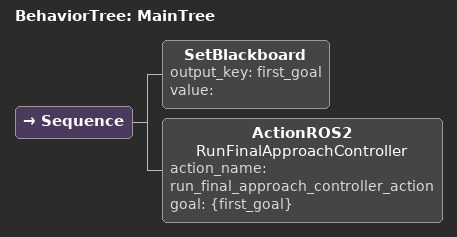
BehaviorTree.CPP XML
<root main_tree_to_execute="MainTree">
    <BehaviorTree ID="MainTree">
        <Sequence>
            <SetBlackboard output_key="first_goal" value="" />
            <ActionROS2 name="RunFinalApproachController" action_name="run_final_approach_controller_action" goal="{first_goal}"/>

        </Sequence>
    </BehaviorTree>
</root>
